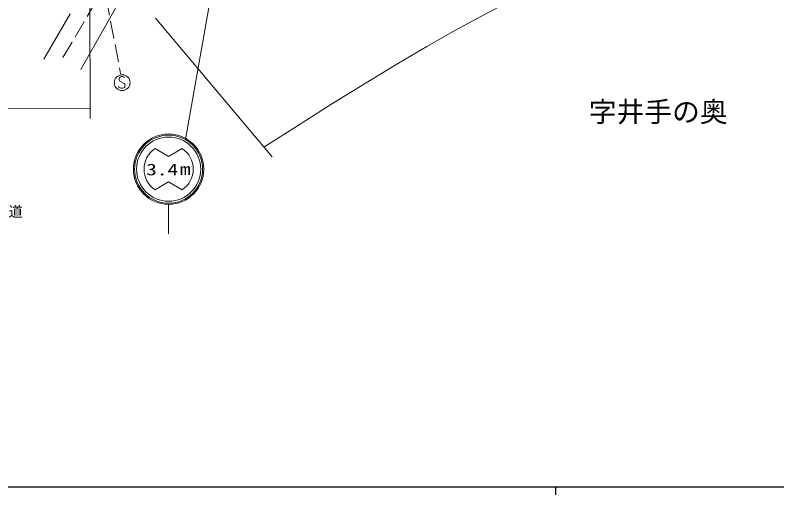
# Model space of a CAD drawing. Units: millimetres, scale not verified. Extents: x -14352 to 625648, y -196871 to 163129.
# Drawn here: x 145520 to 241572, y -12871 to 47652 of the extents above; entities that cross this region are included whole.
import ezdxf
from ezdxf.enums import TextEntityAlignment as Align

# ---------------------------------------------------------------- set-up
doc = ezdxf.new("R2010")
doc.units = ezdxf.units.MM
doc.header["$LTSCALE"] = 1000
doc.linetypes.add('USER2', pattern=[3, 2.25, -0.75])
for name, color, linetype, lineweight in [('M-TTL-BAND', 7, 'Continuous', 25), ('S-BGD', 1, 'Continuous', 13), ('S-BGD-HTXT', 6, 'Continuous', 13), ('S-STR-STR2', 4, 'Continuous', 13)]:
    doc.layers.add(name, color=color, linetype=linetype, lineweight=lineweight)
doc.styles.add('ＭＳ ゴシック', font='')
doc.styles.get('ＭＳ ゴシック').set_extended_font_data('MS Gothic')

msp = doc.modelspace()

# ---------------------------------------------------------------- linework, layer by layer
at = {"layer": 'M-TTL-BAND'}
for p, q in [((-14352, -11871), (524648, -11871)), ((213648, -11871), (213648, -12871))]:
    msp.add_line(p, q, dxfattribs=at)
at = {"layer": 'S-BGD', "linetype": 'USER2'}
for p, q in [((151545, 42308), (165490, 66130)), ((155320, 58698), (158812, 40241))]:
    msp.add_line(p, q, dxfattribs=at)
at = {"layer": 'S-BGD'}
for p, q in [((172815, 65120), (167047, 32228)), ((159751, 51352), (153811, 40819)), ((152451, 47808), (149121, 42125)), ((158618, 39682), (158613, 39567)), ((158613, 39567), (158618, 39492)), ((158683, 39792), (158618, 39682)), ((158618, 39492), (158658, 39392)), ((158658, 39392), (158728, 39337)), ((158793, 39867), (158683, 39792)), ((158923, 39902), (158793, 39867)), ((159078, 39902), (158923, 39902)), ((159183, 39882), (159078, 39902)), ((159258, 39847), (159183, 39882)), ((159313, 39787), (159258, 39847)), ((158598, 38592), (158528, 38707)), ((158678, 38517), (158598, 38592)), ((158773, 38472), (158678, 38517)), ((158728, 39337), (159273, 39022)), ((158873, 38457), (158773, 38472)), ((159103, 38457), (158873, 38457)), ((159258, 38502), (159103, 38457)), ((159328, 38592), (159258, 38502)), ((159273, 39022), (159333, 38932)), ((159363, 38687), (159328, 38592)), ((159333, 38932), (159373, 38807)), ((159373, 38807), (159363, 38687)), ((164865, 29825), (163156, 30811)), ((164865, 29825), (166574, 30811)), ((163156, 25633), (164865, 26620)), ((164865, 26620), (166574, 25633)), ((164865, 20068), (164865, 23782))]:
    msp.add_line(p, q, dxfattribs=at)
for centre, radius in [((159003, 39142), 995), ((164865, 28222), 4440), ((164865, 28222), 4294), ((164865, 28222), 4045)]:
    msp.add_circle(centre, radius, dxfattribs=at)
for centre, start, end in [((164866, 28222), 123.43686, 236.56314), ((164864, 28222), 303.43686, 56.56314)]:
    msp.add_arc(centre, 3103, start, end, dxfattribs=at)
at = {"layer": 'S-BGD-HTXT'}
for p, q in [((154939, 51192), (154970, 34610)), ((204230, 47495), (207425, 49178)), ((177940, 29763), (163205, 47285)), ((201063, 45758), (204230, 47495)), ((197453, 43704), (201063, 45758)), ((193869, 41596), (197453, 43704)), ((189592, 39003), (193869, 41596)), ((185347, 36368), (189592, 39003)), ((154968, 35839), (73844, 36058)), ((181109, 33696), (185347, 36368)), ((176889, 31012), (181109, 33696))]:
    msp.add_line(p, q, dxfattribs=at)

# ---------------------------------------------------------------- texts
at = {"layer": 'S-BGD', "style": 'ＭＳ ゴシック', "width": 1.35}
for s, p in [('3.4', (162031, 27007)), ('m', (166281, 27065))]:
    msp.add_text(s, height=1466, dxfattribs=at).set_placement(p, align=Align.BOTTOM_LEFT)
at = {"layer": 'S-BGD-HTXT', "style": 'ＭＳ ゴシック'}
msp.add_text('字井手の奥', height=2566, dxfattribs=at).set_placement((217868, 33415), align=Align.BOTTOM_LEFT)
at = {"layer": 'S-STR-STR2', "insert": (119318, 22064), "char_height": 1320, "attachment_point": 7, "style": 'ＭＳ ゴシック'}
msp.add_mtext('\\T1.28;名称\u3000\u3000\u3000\u3000出市第一隧道', dxfattribs=at)

doc.saveas('drawing.dxf')
